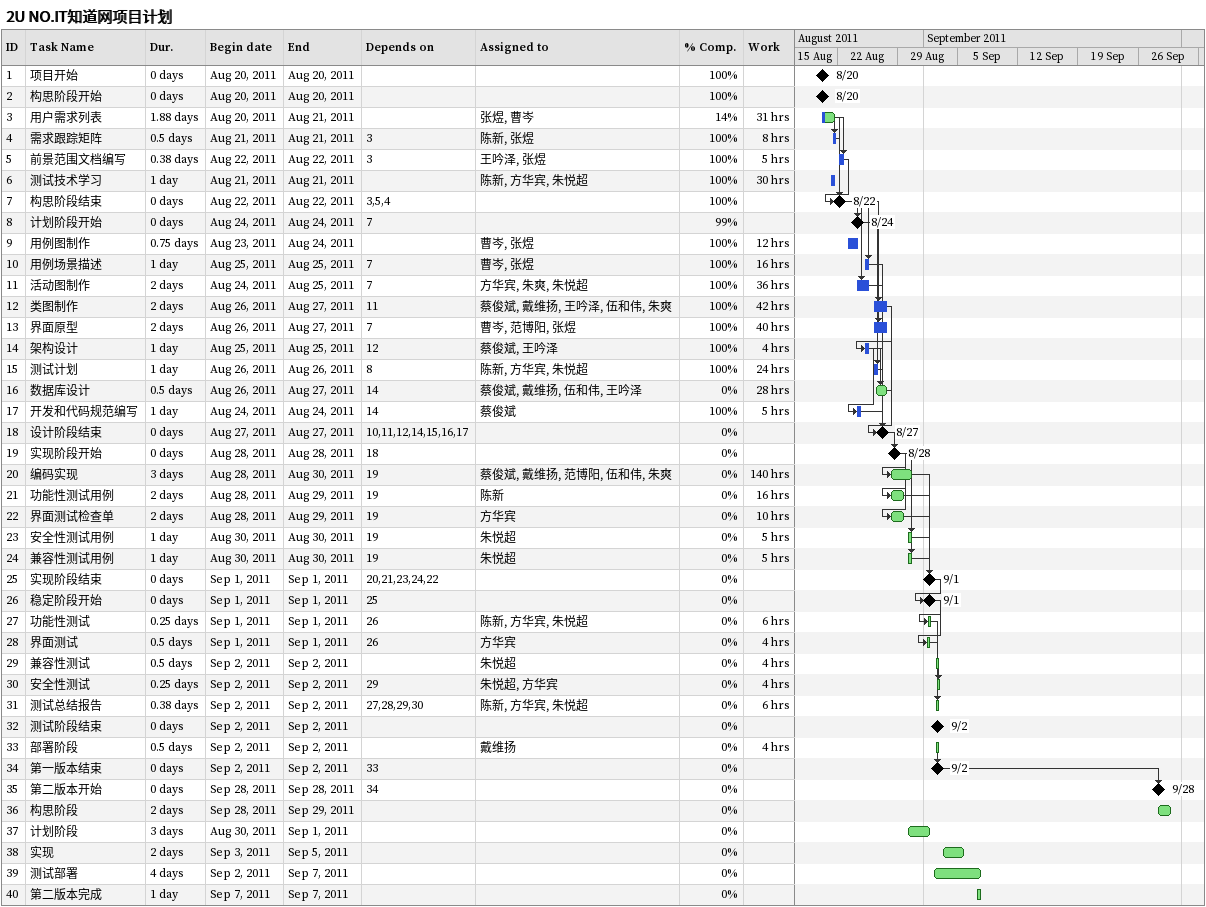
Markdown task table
2U NO.IT知道网项目计划

| ID | Task | Duration | Start | Finish | Predecessors | Resources | % complete | Work (h) |
|---|---|---|---|---|---|---|---|---|
| 1 | 项目开始 | 0d | 2011-08-20 | 2011-08-20 |  |  | 100 |  |
| 2 | 构思阶段开始 | 0d | 2011-08-20 | 2011-08-20 |  |  | 100 |  |
| 3 | 用户需求列表 | 1.88d | 2011-08-20 | 2011-08-21 |  | 张煜, 曹岑 | 14 | 31 |
| 4 | 需求跟踪矩阵 | 0.5d | 2011-08-21 | 2011-08-21 | 3 | 陈新, 张煜 | 100 | 8 |
| 5 | 前景范围文档编写 | 0.38d | 2011-08-22 | 2011-08-22 | 3 | 王吟泽, 张煜 | 100 | 5 |
| 6 | 测试技术学习 | 1d | 2011-08-21 | 2011-08-21 |  | 陈新, 方华宾, 朱悦超 | 100 | 30 |
| 7 | 构思阶段结束 | 0d | 2011-08-22 | 2011-08-22 | 3, 5, 4 |  | 100 |  |
| 8 | 计划阶段开始 | 0d | 2011-08-24 | 2011-08-24 | 7 |  | 99 |  |
| 9 | 用例图制作 | 0.75d | 2011-08-23 | 2011-08-24 |  | 曹岑, 张煜 | 100 | 12 |
| 10 | 用例场景描述 | 1d | 2011-08-25 | 2011-08-25 | 7 | 曹岑, 张煜 | 100 | 16 |
| 11 | 活动图制作 | 2d | 2011-08-24 | 2011-08-25 | 7 | 方华宾, 朱爽, 朱悦超 | 100 | 36 |
| 12 | 类图制作 | 2d | 2011-08-26 | 2011-08-27 | 11 | 蔡俊斌, 戴维扬, 王吟泽, 伍和伟, 朱爽 | 100 | 42 |
| 13 | 界面原型 | 2d | 2011-08-26 | 2011-08-27 | 7 | 曹岑, 范博阳, 张煜 | 100 | 40 |
| 14 | 架构设计 | 1d | 2011-08-25 | 2011-08-25 | 12 | 蔡俊斌, 王吟泽 | 100 | 4 |
| 15 | 测试计划 | 1d | 2011-08-26 | 2011-08-26 | 8 | 陈新, 方华宾, 朱悦超 | 100 | 24 |
| 16 | 数据库设计 | 0.5d | 2011-08-26 | 2011-08-27 | 14 | 蔡俊斌, 戴维扬, 伍和伟, 王吟泽 | 0 | 28 |
| 17 | 开发和代码规范编写 | 1d | 2011-08-24 | 2011-08-24 | 14 | 蔡俊斌 | 100 | 5 |
| 18 | 设计阶段结束 | 0d | 2011-08-27 | 2011-08-27 | 10, 11, 12, 14, 15, 16, 17 |  | 0 |  |
| 19 | 实现阶段开始 | 0d | 2011-08-28 | 2011-08-28 | 18 |  | 0 |  |
| 20 | 编码实现 | 3d | 2011-08-28 | 2011-08-30 | 19 | 蔡俊斌, 戴维扬, 范博阳, 伍和伟, 朱爽 | 0 | 140 |
| 21 | 功能性测试用例 | 2d | 2011-08-28 | 2011-08-29 | 19 | 陈新 | 0 | 16 |
| 22 | 界面测试检查单 | 2d | 2011-08-28 | 2011-08-29 | 19 | 方华宾 | 0 | 10 |
| 23 | 安全性测试用例 | 1d | 2011-08-30 | 2011-08-30 | 19 | 朱悦超 | 0 | 5 |
| 24 | 兼容性测试用例 | 1d | 2011-08-30 | 2011-08-30 | 19 | 朱悦超 | 0 | 5 |
| 25 | 实现阶段结束 | 0d | 2011-09-01 | 2011-09-01 | 20, 21, 23, 24, 22 |  | 0 |  |
| 26 | 稳定阶段开始 | 0d | 2011-09-01 | 2011-09-01 | 25 |  | 0 |  |
| 27 | 功能性测试 | 0.25d | 2011-09-01 | 2011-09-01 | 26 | 陈新, 方华宾, 朱悦超 | 0 | 6 |
| 28 | 界面测试 | 0.5d | 2011-09-01 | 2011-09-01 | 26 | 方华宾 | 0 | 4 |
| 29 | 兼容性测试 | 0.5d | 2011-09-02 | 2011-09-02 |  | 朱悦超 | 0 | 4 |
| 30 | 安全性测试 | 0.25d | 2011-09-02 | 2011-09-02 | 29 | 朱悦超, 方华宾 | 0 | 4 |
| 31 | 测试总结报告 | 0.38d | 2011-09-02 | 2011-09-02 | 27, 28, 29, 30 | 陈新, 方华宾, 朱悦超 | 0 | 6 |
| 32 | 测试阶段结束 | 0d | 2011-09-02 | 2011-09-02 |  |  | 0 |  |
| 33 | 部署阶段 | 0.5d | 2011-09-02 | 2011-09-02 |  | 戴维扬 | 0 | 4 |
| 34 | 第一版本结束 | 0d | 2011-09-02 | 2011-09-02 | 33 |  | 0 |  |
| 35 | 第二版本开始 | 0d | 2011-09-28 | 2011-09-28 | 34 |  | 0 |  |
| 36 | 构思阶段 | 2d | 2011-09-28 | 2011-09-29 |  |  | 0 |  |
| 37 | 计划阶段 | 3d | 2011-08-30 | 2011-09-01 |  |  | 0 |  |
| 38 | 实现 | 2d | 2011-09-03 | 2011-09-05 |  |  | 0 |  |
| 39 | 测试部署 | 4d | 2011-09-02 | 2011-09-07 |  |  | 0 |  |
| 40 | 第二版本完成 | 1d | 2011-09-07 | 2011-09-07 |  |  | 0 |  |
